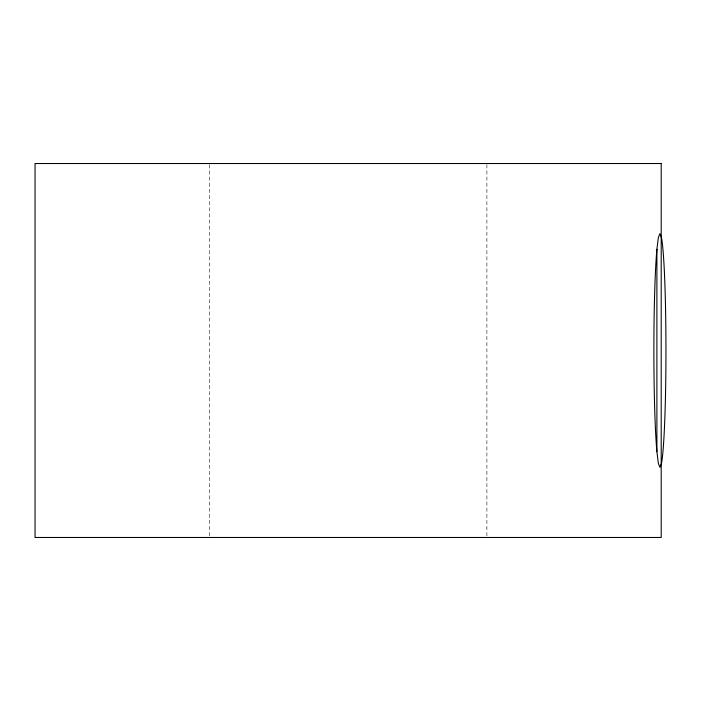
<?xml version="1.0" encoding="UTF-8"?>
<svg xmlns="http://www.w3.org/2000/svg" width="701" height="701" viewBox="0 0 701 701"><rect width="100%" height="100%" fill="white"/><g stroke="black" fill="none" stroke-linecap="round" stroke-linejoin="round"><path stroke-width="0.53" stroke-dasharray="3.5 2.63" d="M486.897 164.621L486.897 536.379M209.354 164.621L209.354 536.379"/><path stroke-width="1.05" d="M656.898 249.293L658.353 237.621L659.921 233.643L661.481 237.621A116.857 6.029 -90 0 1 665.95 350.5A116.857 6.029 -90 0 1 661.481 463.379L659.921 467.357L658.353 463.379L656.898 451.707A116.857 6.029 90 0 1 656.898 249.293L656.898 451.707M661.201 163.526L35.05 163.526L35.05 537.474L661.201 537.474L661.201 163.526"/></g></svg>
